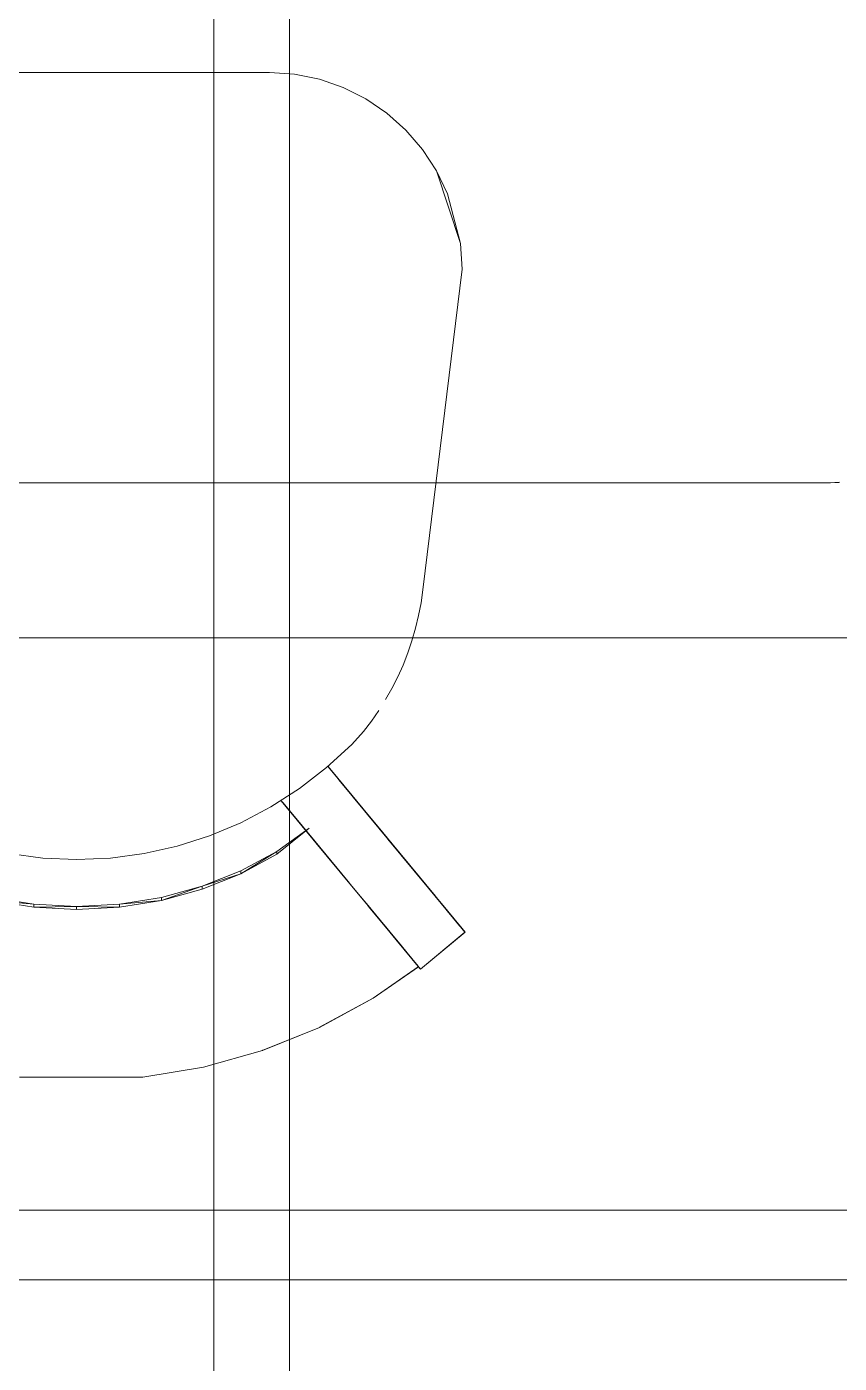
# Model space of a CAD drawing. Extents: x -566 to 72611, y -487 to 32334.
# Drawn here: x 150.42 to 166.25, y 16.02 to 42.04 of the extents above; entities that cross this region are included whole.
import ezdxf

# ---------------------------------------------------------------- set-up
doc = ezdxf.new("R2010")
doc.units = 0
doc.header["$LTSCALE"] = 0.5
doc.header["$MEASUREMENT"] = 0
doc.layers.add('ceilling', color=141, linetype='CONTINUOUS', lineweight=18)
doc.layers.add('floor', color=7, linetype='CONTINUOUS', lineweight=5, true_color=0xcfcfcf)
doc.layers.add('layout', color=7, linetype='CONTINUOUS', lineweight=5, true_color=0xcfcfcf)

msp = doc.modelspace()

# ---------------------------------------------------------------- hatches: boundary and pattern name
at = {"layer": 'floor'}
h = msp.add_hatch(dxfattribs=at)
h.set_pattern_fill('ANSI37', color=256, scale=100, angle=45)
h.set_pattern_definition([(90, (243.028, 267.632), (-12.5, 9e-16), []), (180, (243.028, 267.632), (-9e-16, -12.5), [])])
h.paths.add_polyline_path([(253.46925, 349.5), (154.11744, 349.5), (154.11744, 348.5), (101.14781, 348.5), (101.14781, 349.5), (0, 349.5), (0, 344.5), (36, 344.5, -0.33835703), (0, 308.66941), (0, 308.5), (0, 173.75), (253.46925, 173.75)])
h.paths.add_polyline_path([(36, 344.5), (0, 344.5), (0, 308.66941, 0.33835703)], flags=17)
h.paths.add_polyline_path([(253.46925, 173.75), (0, 173.75), (0, 173.74997), (0, 169.75), (253.46925, 169.75)])
h.paths.add_polyline_path([(253.46925, 169.75), (0, 169.75), (0, 149.21137), (36, 149.21137, -0.33835703), (0, 113.38078), (0, 113.21137), (0, 29.94998), (0, -5), (253.46925, -5)])
h.paths.add_polyline_path([(36, 149.21137), (0, 149.21137), (0, 113.38078, 0.33835703)], flags=17)
h.paths.add_polyline_path([(575.25, 169.75), (510, 169.75), (474.75, 169.75), (327.5, 169.75), (285.46925, 169.75), (285.46925, 165.75), (253.46925, 165.75), (253.46925, -5), (263.99725, -5), (263.99725, 95.99051), (287, 95.99051), (287, 97.5), (292, 97.5), (292, -5), (341.25, -5), (341.25, 13.02988), (341.25012, 15.02988), (346.24839, 15.02988, 0.36108524), (374.08728, 41.24999), (346.25012, 41.24999), (346.25012, 42.99999), (341.25, 42.99999), (341.25, 44.99999), (341.25, 97.5), (357.75, 97.5), (405.75, 97.5), (575.25, 97.5)])

# ---------------------------------------------------------------- linework, layer by layer
at = {"layer": 'ceilling'}
for p, q in [((154.06343, 169.75), (154.06343, -5)), ((0, 19), (341.25006, 19))]:
    msp.add_line(p, q, dxfattribs=at)
at = {"layer": 'layout'}
for points in [[(147.63249, 41.14765, 87.09528), (155.1446, 41.14765, 85.96846), (147.63249, 41.14765, 85.96846)], [(155.1446, 41.14765, 85.96846), (147.63249, 41.14765, 87.09528), (155.1446, 41.14765, 87.09528)], [(155.1446, 41.14765, 87.09528), (155.63487, 41.11482, 85.96846), (155.1446, 41.14765, 85.96846)], [(155.63487, 41.11482, 85.96846), (155.1446, 41.14765, 87.09528), (155.63487, 41.11482, 87.09528)], [(155.63487, 41.11482, 87.09528), (156.11674, 41.01716, 85.96846), (155.63487, 41.11482, 85.96846)], [(156.11674, 41.01716, 85.96846), (155.63487, 41.11482, 87.09528), (156.11674, 41.01716, 87.09528)], [(156.11674, 41.01716, 87.09528), (156.58198, 40.85603, 85.96846), (156.11674, 41.01716, 85.96846)], [(156.58198, 40.85603, 85.96846), (156.11674, 41.01716, 87.09528), (156.58198, 40.85603, 87.09528)], [(156.58198, 40.85603, 87.09528), (157.02263, 40.63435, 85.96846), (156.58198, 40.85603, 85.96846)], [(157.02263, 40.63435, 85.96846), (156.58198, 40.85603, 87.09528), (157.02263, 40.63435, 87.09528)], [(157.02263, 40.63435, 87.09528), (157.43116, 40.35591, 85.96846), (157.02263, 40.63435, 85.96846)], [(157.43116, 40.35591, 85.96846), (157.02263, 40.63435, 87.09528), (157.43116, 40.35591, 87.09528)], [(157.43116, 40.35591, 87.09528), (157.80055, 40.02546, 85.96846), (157.43116, 40.35591, 85.96846)], [(157.80055, 40.02546, 85.96846), (157.43116, 40.35591, 87.09528), (157.80055, 40.02546, 87.09528)], [(158.12449, 39.64875, 87.09528), (157.80055, 40.02546, 85.96846), (157.80055, 40.02546, 87.09528)], [(157.80055, 40.02546, 85.96846), (158.12449, 39.64875, 87.09528), (158.12449, 39.64875, 85.96846)], [(158.39744, 39.232, 87.09528), (158.12449, 39.64875, 85.96846), (158.12449, 39.64875, 87.09528)], [(158.12449, 39.64875, 85.96846), (158.39744, 39.232, 87.09528), (158.39744, 39.232, 85.96846)], [(158.61476, 38.78254, 87.09528), (158.39744, 39.232, 85.96846), (158.39744, 39.232, 87.09528)], [(158.39744, 39.232, 85.96846), (158.61476, 38.78254, 87.09528), (158.86854, 37.81648, 85.96846)], [(158.90068, 37.31648, 87.09528), (158.86854, 37.81648, 85.96846), (158.86854, 37.81648, 87.09528)], [(158.86854, 37.81648, 85.96846), (158.90068, 37.31648, 87.09528), (158.90068, 37.31648, 85.96846)], [(158.13545, 31.07234, 87.09528), (158.90068, 37.31648, 85.96846), (158.90068, 37.31648, 87.09528)], [(158.90068, 37.31648, 85.96846), (158.13545, 31.07234, 87.09528), (158.13545, 31.07234, 85.96846)], [(166.07356, 33.15736, 96.75867), (136.64827, 33.15556, 96.74628), (166.07356, 33.15556, 96.74628)], [(136.64827, 33.15556, 96.74628), (166.07356, 33.15736, 96.75867), (136.64839, 33.15736, 96.75867)], [(166.24507, 33.16859, 96.75867), (166.07356, 33.15556, 96.74628), (166.24531, 33.16682, 96.74628)], [(166.07356, 33.15556, 96.74628), (166.24507, 33.16859, 96.75867), (166.07356, 33.15736, 96.75867)], [(158.09892, 30.82197, 87.09528), (158.13545, 31.07234, 85.96846), (158.13545, 31.07234, 87.09528)], [(158.13545, 31.07234, 85.96846), (158.09892, 30.82197, 87.09528), (158.09892, 30.82197, 85.96846)], [(158.05095, 30.57368, 87.09528), (158.09892, 30.82197, 85.96846), (158.09892, 30.82197, 87.09528)], [(158.09892, 30.82197, 85.96846), (158.05095, 30.57368, 87.09528), (158.05095, 30.57368, 85.96846)], [(157.99165, 30.32795, 87.09528), (158.05095, 30.57368, 85.96846), (158.05095, 30.57368, 87.09528)], [(158.05095, 30.57368, 85.96846), (157.99165, 30.32795, 87.09528), (157.99165, 30.32795, 85.96846)], [(157.92112, 30.08528, 87.09528), (157.99165, 30.32795, 85.96846), (157.99165, 30.32795, 87.09528)], [(157.99165, 30.32795, 85.96846), (157.92112, 30.08528, 87.09528), (157.92112, 30.08528, 85.96846)], [(157.83955, 29.84626, 87.09528), (157.92112, 30.08528, 85.96846), (157.92112, 30.08528, 87.09528)], [(157.92112, 30.08528, 85.96846), (157.83955, 29.84626, 87.09528), (157.83955, 29.84626, 85.96846)], [(157.83955, 29.84626, 85.96846), (157.74708, 29.6114, 87.09528), (157.74708, 29.6114, 85.96846)], [(157.83955, 29.84626, 87.09528), (157.83955, 29.84626, 85.96846), (157.74708, 29.6114, 87.09528)], [(157.64396, 29.3813, 87.09528), (157.74708, 29.6114, 85.96846), (157.74708, 29.6114, 87.09528)], [(157.74708, 29.6114, 85.96846), (157.64396, 29.3813, 87.09528), (157.64396, 29.3813, 85.96846)], [(157.40663, 28.93696, 87.09528), (157.53041, 29.15632, 85.96846), (157.53041, 29.15632, 87.09528)], [(157.53041, 29.15632, 85.96846), (157.40663, 28.93696, 87.09528), (157.40663, 28.93696, 85.96846)], [(157.53041, 29.15632, 87.09528), (157.64396, 29.3813, 85.96846), (157.64396, 29.3813, 87.09528)], [(157.64396, 29.3813, 85.96846), (157.53041, 29.15632, 87.09528), (157.53041, 29.15632, 85.96846)], [(157.12959, 28.51716, 87.09528), (157.27293, 28.7237, 85.96846), (157.27293, 28.7237, 87.09528)], [(157.27293, 28.7237, 85.96846), (157.12959, 28.51716, 87.09528), (157.12959, 28.51716, 85.96846)], [(156.97694, 28.3177, 87.09528), (157.12959, 28.51716, 85.96846), (157.12959, 28.51716, 87.09528)], [(157.12959, 28.51716, 85.96846), (156.97694, 28.3177, 87.09528), (156.97694, 28.3177, 85.96846)], [(156.74727, 28.06562, 87.09528), (156.97694, 28.3177, 85.96846), (156.97694, 28.3177, 87.09528)], [(156.97694, 28.3177, 85.96846), (156.74727, 28.06562, 87.09528), (156.74727, 28.06562, 85.96846)], [(156.74727, 28.06562, 87.09528), (156.25792, 27.61396, 85.96846), (156.74727, 28.06562, 85.96846)], [(156.25792, 27.61396, 85.96846), (156.74727, 28.06562, 87.09528), (156.25792, 27.61396, 87.09528)], [(156.25792, 27.61396, 87.09528), (155.73213, 27.20722, 85.96846), (156.25792, 27.61396, 85.96846)], [(155.73213, 27.20722, 85.96846), (156.25792, 27.61396, 87.09528), (155.73213, 27.20722, 87.09528)], [(157.0355, 26.72956, 79.48946), (156.33369, 27.57795, 79.35973), (156.28834, 27.63276, 79.9219)], [(157.0355, 26.72956, 79.48946), (156.28834, 27.63276, 79.9219), (156.99122, 26.78315, 80.03862)], [(156.99696, 26.77619, 86.59626), (156.29716, 27.62214, 86.7505), (157.43159, 26.2508, 90.21237)], [(157.43159, 26.2508, 90.21237), (156.29716, 27.62214, 86.7505), (156.73729, 27.09004, 90.41239)], [(157.08448, 26.67036, 78.94115), (156.38383, 27.5174, 78.79844), (156.33369, 27.57795, 79.35973)], [(157.08448, 26.67036, 78.94115), (156.33369, 27.57795, 79.35973), (157.0355, 26.72956, 79.48946)], [(157.13813, 26.60554, 78.3938), (156.43873, 27.451, 78.23812), (156.38383, 27.5174, 78.79844)], [(157.13813, 26.60554, 78.3938), (156.38383, 27.5174, 78.79844), (157.08448, 26.67036, 78.94115)], [(157.19642, 26.53511, 77.84748), (156.49842, 27.37886, 77.67887), (156.43873, 27.451, 78.23812)], [(157.19642, 26.53511, 77.84748), (156.43873, 27.451, 78.23812), (157.13813, 26.60554, 78.3938)], [(157.25938, 26.45893, 77.30229), (156.56285, 27.30097, 77.12076), (156.49842, 27.37886, 77.67887)], [(157.25938, 26.45893, 77.30229), (156.49842, 27.37886, 77.67887), (157.19642, 26.53511, 77.84748)], [(155.73213, 27.20722, 87.09528), (155.17384, 26.84822, 85.96846), (155.73213, 27.20722, 85.96846)], [(155.17384, 26.84822, 85.96846), (155.73213, 27.20722, 87.09528), (155.17384, 26.84822, 87.09528)], [(157.32695, 26.37727, 76.75831), (156.63203, 27.21736, 76.5639), (156.56285, 27.30097, 77.12076)], [(157.32695, 26.37727, 76.75831), (156.56285, 27.30097, 77.12076), (157.25938, 26.45893, 77.30229)], [(157.39943, 26.28974, 76.21365), (156.7057, 27.12824, 76.01016), (156.63203, 27.21736, 76.5639)], [(157.39943, 26.28974, 76.21365), (156.63203, 27.21736, 76.5639), (157.32695, 26.37727, 76.75831)], [(157.47133, 26.20283, 75.68777), (156.77781, 27.04109, 75.48276), (156.7057, 27.12824, 76.01016)], [(157.47133, 26.20283, 75.68777), (156.7057, 27.12824, 76.01016), (157.39943, 26.28974, 76.21365)], [(157.43159, 26.2508, 90.21237), (156.73729, 27.09004, 90.41239), (157.88133, 25.70722, 93.31754)], [(157.88133, 25.70722, 93.31754), (156.73729, 27.09004, 90.41239), (157.18962, 26.54328, 93.53541)], [(155.17384, 26.84822, 87.09528), (154.58723, 26.53987, 85.96846), (155.17384, 26.84822, 85.96846)], [(154.58723, 26.53987, 85.96846), (155.17384, 26.84822, 87.09528), (154.58723, 26.53987, 87.09528)], [(155.37416, 26.97004, 86.05219), (156.07753, 26.11982, 85.94218), (156.09401, 26.09992, 86.16466)], [(155.37416, 26.97004, 86.05219), (156.09401, 26.09992, 86.16466), (155.39109, 26.94953, 86.28117)], [(155.42012, 26.9145, 79.9219), (156.123, 26.06489, 80.03862), (155.37953, 26.96357, 80.48487)], [(155.37953, 26.96357, 80.48487), (156.123, 26.06489, 80.03862), (156.08336, 26.11274, 80.58856)], [(155.39109, 26.94953, 86.28117), (156.09401, 26.09992, 86.16466), (156.11143, 26.07881, 86.38699)], [(155.39109, 26.94953, 86.28117), (156.11143, 26.07881, 86.38699), (155.40904, 26.92793, 86.50996)], [(155.40904, 26.92793, 86.50996), (156.11143, 26.07881, 86.38699), (156.1287, 26.05793, 86.59626)], [(155.40904, 26.92793, 86.50996), (156.1287, 26.05793, 86.59626), (155.42894, 26.90388, 86.7505)], [(155.46547, 26.85969, 79.35973), (156.16728, 26.0113, 79.48946), (155.42012, 26.9145, 79.9219)], [(155.42012, 26.9145, 79.9219), (156.16728, 26.0113, 79.48946), (156.123, 26.06489, 80.03862)], [(155.42894, 26.90388, 86.7505), (156.1287, 26.05793, 86.59626), (156.56337, 25.53254, 90.21237)], [(155.42894, 26.90388, 86.7505), (156.56337, 25.53254, 90.21237), (155.86906, 26.37178, 90.41239)], [(155.51558, 26.79914, 78.79844), (156.21626, 25.9521, 78.94115), (155.46547, 26.85969, 79.35973)], [(155.46547, 26.85969, 79.35973), (156.21626, 25.9521, 78.94115), (156.16728, 26.0113, 79.48946)], [(155.57051, 26.73274, 78.23812), (156.26991, 25.88728, 78.3938), (155.51558, 26.79914, 78.79844)], [(155.51558, 26.79914, 78.79844), (156.26991, 25.88728, 78.3938), (156.21626, 25.9521, 78.94115)], [(157.54271, 26.11653, 75.15971), (156.84889, 26.95515, 74.95692), (156.77781, 27.04109, 75.48276)], [(157.54271, 26.11653, 75.15971), (156.77781, 27.04109, 75.48276), (157.47133, 26.20283, 75.68777)], [(157.61329, 26.0312, 74.63141), (156.91917, 26.87019, 74.43087), (156.84889, 26.95515, 74.95692)], [(157.61329, 26.0312, 74.63141), (156.84889, 26.95515, 74.95692), (157.54271, 26.11653, 75.15971)], [(157.68312, 25.94673, 74.10289), (156.98869, 26.7862, 73.90459), (156.91917, 26.87019, 74.43087)], [(157.68312, 25.94673, 74.10289), (156.91917, 26.87019, 74.43087), (157.61329, 26.0312, 74.63141)], [(154.58723, 26.53987, 87.09528), (153.9767, 26.28437, 85.96846), (154.58723, 26.53987, 85.96846)], [(153.9767, 26.28437, 85.96846), (154.58723, 26.53987, 87.09528), (153.9767, 26.28437, 87.09528)], [(155.63017, 26.66059, 77.67887), (156.3282, 25.81684, 77.84749), (155.57051, 26.73274, 78.23812)], [(155.57051, 26.73274, 78.23812), (156.3282, 25.81684, 77.84749), (156.26991, 25.88728, 78.3938)], [(155.69462, 26.58271, 77.12077), (156.39116, 25.74067, 77.30229), (155.63017, 26.66059, 77.67887)], [(155.63017, 26.66059, 77.67887), (156.39116, 25.74067, 77.30229), (156.3282, 25.81684, 77.84749)], [(155.76381, 26.49909, 76.56389), (156.45872, 25.65901, 76.75831), (155.69462, 26.58271, 77.12077)], [(155.69462, 26.58271, 77.12077), (156.45872, 25.65901, 76.75831), (156.39116, 25.74067, 77.30229)], [(157.75212, 25.86335, 73.57413), (157.05742, 26.70307, 73.37808), (156.98869, 26.7862, 73.90459)], [(157.75212, 25.86335, 73.57413), (156.98869, 26.7862, 73.90459), (157.68312, 25.94673, 74.10289)], [(157.82039, 25.78083, 73.04517), (157.12538, 26.62092, 72.85136), (157.05742, 26.70307, 73.37808)], [(157.82039, 25.78083, 73.04517), (157.05742, 26.70307, 73.37808), (157.75212, 25.86335, 73.57413)], [(157.88783, 25.69929, 72.51598), (157.19255, 26.53974, 72.32441), (157.12538, 26.62092, 72.85136)], [(157.88783, 25.69929, 72.51598), (157.12538, 26.62092, 72.85136), (157.82039, 25.78083, 73.04517)], [(157.88133, 25.70722, 93.31754), (157.18962, 26.54328, 93.53541), (158.03529, 25.52107, 94.38058)], [(158.03529, 25.52107, 94.38058), (157.18962, 26.54328, 93.53541), (157.3437, 26.357, 94.59927)], [(157.95448, 25.61872, 71.98657), (157.25892, 26.45954, 71.79725), (157.19255, 26.53974, 72.32441)], [(157.95448, 25.61872, 71.98657), (157.19255, 26.53974, 72.32441), (157.88783, 25.69929, 72.51598)], [(153.9767, 26.28437, 87.09528), (153.34678, 26.08357, 85.96846), (153.9767, 26.28437, 85.96846)], [(153.34678, 26.08357, 85.96846), (153.9767, 26.28437, 87.09528), (153.34678, 26.08357, 87.09528)], [(155.28593, 25.92671, 89.94416), (155.9207, 26.43366, 89.08366), (155.28593, 25.9842, 89.0546)], [(155.83748, 26.40998, 76.01016), (156.5312, 25.57148, 76.21365), (155.76381, 26.49909, 76.56389)], [(155.76381, 26.49909, 76.56389), (156.5312, 25.57148, 76.21365), (156.45872, 25.65901, 76.75831)], [(155.90959, 26.32282, 75.48276), (156.6031, 25.48457, 75.68778), (155.83748, 26.40998, 76.01016)], [(155.83748, 26.40998, 76.01016), (156.6031, 25.48457, 75.68778), (156.5312, 25.57148, 76.21365)], [(156.47548, 25.63874, 94.59927), (155.86906, 26.37178, 90.41239), (156.32139, 25.82502, 93.53541)], [(155.98066, 26.23689, 74.95692), (156.67448, 25.39826, 75.15971), (155.90959, 26.32282, 75.48276)], [(155.90959, 26.32282, 75.48276), (156.67448, 25.39826, 75.15971), (156.6031, 25.48457, 75.68778)], [(158.02037, 25.53913, 71.45695), (157.32454, 26.3802, 71.26987), (157.25892, 26.45954, 71.79725)], [(158.02037, 25.53913, 71.45695), (157.25892, 26.45954, 71.79725), (157.95448, 25.61872, 71.98657)], [(158.08546, 25.4604, 70.92712), (157.38936, 26.30183, 70.74229), (157.32454, 26.3802, 71.26987)], [(158.08546, 25.4604, 70.92712), (157.32454, 26.3802, 71.26987), (158.02037, 25.53913, 71.45695)], [(158.03529, 25.52107, 94.38058), (157.3437, 26.357, 94.59927), (158.06425, 25.48603, 94.57896)], [(158.06425, 25.48603, 94.57896), (157.3437, 26.357, 94.59927), (158.09358, 25.45063, 94.77677)], [(158.09358, 25.45063, 94.77677), (157.3437, 26.357, 94.59927), (157.37303, 26.3216, 94.80006)], [(158.09358, 25.45063, 94.77677), (157.37303, 26.3216, 94.80006), (158.1233, 25.41462, 94.97446)], [(158.1233, 25.41462, 94.97446), (157.37303, 26.3216, 94.80006), (157.40281, 26.28559, 95.0011)], [(158.14976, 25.38264, 70.39708), (157.45338, 26.22444, 70.2145), (157.38936, 26.30183, 70.74229)], [(158.14976, 25.38264, 70.39708), (157.38936, 26.30183, 70.74229), (158.08546, 25.4604, 70.92712)], [(158.1233, 25.41462, 94.97446), (157.40281, 26.28559, 95.0011), (158.15348, 25.37824, 95.172)], [(158.15348, 25.37824, 95.172), (157.40281, 26.28559, 95.0011), (157.43303, 26.24909, 95.202)], [(153.34678, 26.08357, 87.09528), (152.70225, 25.93916, 85.96846), (153.34678, 26.08357, 85.96846)], [(152.70225, 25.93916, 85.96846), (153.34678, 26.08357, 87.09528), (152.70225, 25.93916, 87.09528)], [(156.05095, 26.15193, 74.43087), (156.74507, 25.31294, 74.63141), (155.98066, 26.23689, 74.95692)], [(155.98066, 26.23689, 74.95692), (156.74507, 25.31294, 74.63141), (156.67448, 25.39826, 75.15971)], [(156.12046, 26.06794, 73.90459), (156.81489, 25.22846, 74.10289), (156.05095, 26.15193, 74.43087)], [(156.05095, 26.15193, 74.43087), (156.81489, 25.22846, 74.10289), (156.74507, 25.31294, 74.63141)], [(158.15348, 25.37824, 95.172), (157.43303, 26.24909, 95.202), (158.18406, 25.34126, 95.36939)], [(158.18406, 25.34126, 95.36939), (157.43303, 26.24909, 95.202), (157.4637, 26.21199, 95.40276)], [(157.45338, 26.22444, 70.2145), (158.21321, 25.30598, 69.86742), (157.51671, 26.1479, 69.68597)], [(158.21321, 25.30598, 69.86742), (157.45338, 26.22444, 70.2145), (158.14976, 25.38264, 70.39708)], [(158.18406, 25.34126, 95.36939), (157.4637, 26.21199, 95.40276), (158.21507, 25.30378, 95.56666)], [(158.21507, 25.30378, 95.56666), (157.4637, 26.21199, 95.40276), (157.49479, 26.17439, 95.60338)], [(158.21507, 25.30378, 95.56666), (157.49479, 26.17439, 95.60338), (158.24653, 25.2657, 95.76376)], [(158.24653, 25.2657, 95.76376), (157.49479, 26.17439, 95.60338), (157.52632, 26.1363, 95.80385)], [(158.24653, 25.2657, 95.76376), (157.52632, 26.1363, 95.80385), (158.27839, 25.22724, 95.96072)], [(158.27839, 25.22724, 95.96072), (157.52632, 26.1363, 95.80385), (157.55824, 26.09773, 96.00417)], [(158.27839, 25.22724, 95.96072), (157.55824, 26.09773, 96.00417), (158.31065, 25.18818, 96.15755)], [(158.31065, 25.18818, 96.15755), (157.55824, 26.09773, 96.00417), (157.59062, 26.05854, 96.20435)], [(158.31065, 25.18818, 96.15755), (157.59062, 26.05854, 96.20435), (158.34337, 25.14863, 96.3542)], [(158.34337, 25.14863, 96.3542), (157.59062, 26.05854, 96.20435), (157.62342, 26.01887, 96.40437)], [(158.34337, 25.14863, 96.3542), (157.62342, 26.01887, 96.40437), (158.37648, 25.10859, 96.55071)], [(158.37648, 25.10859, 96.55071), (157.62342, 26.01887, 96.40437), (157.65669, 25.97871, 96.60423)], [(150.72923, 25.852, 87.09528), (150.07484, 25.93916, 85.96846), (150.72923, 25.852, 85.96846)], [(150.07484, 25.93916, 85.96846), (150.72923, 25.852, 87.09528), (150.07484, 25.93916, 87.09528)], [(151.38853, 25.82295, 87.09528), (150.72923, 25.852, 85.96846), (151.38853, 25.82295, 85.96846)], [(150.72923, 25.852, 85.96846), (151.38853, 25.82295, 87.09528), (150.72923, 25.852, 87.09528)], [(152.04786, 25.852, 87.09528), (151.38853, 25.82295, 85.96846), (152.04786, 25.852, 85.96846)], [(151.38853, 25.82295, 85.96846), (152.04786, 25.852, 87.09528), (151.38853, 25.82295, 87.09528)], [(152.70225, 25.93916, 87.09528), (152.04786, 25.852, 85.96846), (152.70225, 25.93916, 85.96846)], [(152.04786, 25.852, 85.96846), (152.70225, 25.93916, 87.09528), (152.04786, 25.852, 87.09528)], [(154.58668, 25.54841, 89.9197), (155.28593, 25.9842, 89.0546), (154.58668, 25.60591, 89.03014)], [(155.28593, 25.9842, 89.0546), (154.58668, 25.54841, 89.9197), (155.28593, 25.92671, 89.94416)], [(158.37648, 25.10859, 96.55071), (157.65669, 25.97871, 96.60423), (158.40983, 25.06831, 96.7459)], [(158.40983, 25.06831, 96.7459), (157.65669, 25.97871, 96.60423), (157.69035, 25.93806, 96.80395)], [(158.40983, 25.06831, 96.7459), (157.69035, 25.93806, 96.80395), (158.4503, 25.01948, 96.97529)], [(158.4503, 25.01948, 96.97529), (157.69035, 25.93806, 96.80395), (157.72462, 25.89656, 97.00458)], [(158.4503, 25.01948, 96.97529), (157.72462, 25.89656, 97.00458), (158.49241, 24.96858, 97.20279)], [(158.49241, 24.96858, 97.20279), (157.72462, 25.89656, 97.00458), (157.76683, 25.84565, 97.2439)], [(158.49241, 24.96858, 97.20279), (157.76683, 25.84565, 97.2439), (158.53636, 24.91535, 97.42953)], [(158.53636, 24.91535, 97.42953), (157.76683, 25.84565, 97.2439), (157.81117, 25.79194, 97.48353)], [(158.53636, 24.91535, 97.42953), (157.81117, 25.79194, 97.48353), (158.5822, 24.85993, 97.65546)], [(158.5822, 24.85993, 97.65546), (157.81117, 25.79194, 97.48353), (157.85749, 25.73603, 97.72235)], [(153.83455, 25.305, 89.01069), (154.58668, 25.54841, 89.9197), (154.58668, 25.60591, 89.03014)], [(154.58668, 25.54841, 89.9197), (153.83455, 25.305, 89.01069), (153.83455, 25.24751, 89.90024)], [(158.5822, 24.85993, 97.65546), (157.85749, 25.73603, 97.72235), (158.62983, 24.80244, 97.88056)], [(158.62983, 24.80244, 97.88056), (157.85749, 25.73603, 97.72235), (157.89994, 25.68464, 97.86869)], [(158.62983, 24.80244, 97.88056), (157.89994, 25.68464, 97.86869), (157.9441, 25.6313, 98.01392)], [(158.62983, 24.80244, 97.88056), (157.9441, 25.6313, 98.01392), (158.67933, 24.7425, 98.1048)], [(158.67933, 24.7425, 98.1048), (157.9441, 25.6313, 98.01392), (157.98997, 25.57588, 98.158)], [(158.67933, 24.7425, 98.1048), (157.98997, 25.57588, 98.158), (158.73066, 24.68049, 98.32816)], [(158.73066, 24.68049, 98.32816), (157.98997, 25.57588, 98.158), (158.03749, 25.51838, 98.3009)], [(158.73066, 24.68049, 98.32816), (158.03749, 25.51838, 98.3009), (158.08671, 25.45893, 98.44256)], [(153.04194, 25.029, 89.88611), (153.83455, 25.305, 89.01069), (153.04194, 25.0865, 88.99655)], [(153.83455, 25.305, 89.01069), (153.04194, 25.029, 89.88611), (153.83455, 25.24751, 89.90024)], [(158.73066, 24.68049, 98.32816), (158.08671, 25.45893, 98.44256), (158.78383, 24.61628, 98.55057)], [(158.78383, 24.61628, 98.55057), (158.08671, 25.45893, 98.44256), (158.13755, 25.39741, 98.58295)], [(158.78383, 24.61628, 98.55057), (158.13755, 25.39741, 98.58295), (158.83879, 24.54988, 98.77202)], [(158.83879, 24.54988, 98.77202), (158.13755, 25.39741, 98.58295), (158.19004, 25.33406, 98.72202)], [(158.83879, 24.54988, 98.77202), (158.19004, 25.33406, 98.72202), (158.24415, 25.26863, 98.85974)], [(158.83879, 24.54988, 98.77202), (158.24415, 25.26863, 98.85974), (158.89555, 24.48115, 98.99249)], [(158.89555, 24.48115, 98.99249), (158.24415, 25.26863, 98.85974), (158.29988, 25.20124, 98.99605)], [(149.73454, 25.029, 89.88611), (150.55449, 24.95393, 88.98798), (149.73454, 25.0865, 88.99655)], [(150.55449, 24.95393, 88.98798), (149.73454, 25.029, 89.88611), (150.55449, 24.89643, 89.87753)], [(152.222, 24.95393, 88.98798), (153.04194, 25.029, 89.88611), (153.04194, 25.0865, 88.99655)], [(153.04194, 25.029, 89.88611), (152.222, 24.95393, 88.98798), (152.222, 24.89643, 89.87753)], [(156.81489, 25.22846, 74.10289), (157.66813, 24.19709, 97.42953), (157.71394, 24.14167, 97.65546)], [(156.81489, 25.22846, 74.10289), (157.71394, 24.14167, 97.65546), (156.98927, 25.01777, 97.72235)], [(156.98927, 25.01777, 97.72235), (157.71394, 24.14167, 97.65546), (157.76161, 24.08418, 97.88056)], [(156.98927, 25.01777, 97.72235), (157.76161, 24.08418, 97.88056), (157.03172, 24.96638, 97.86869)], [(158.89555, 24.48115, 98.99249), (158.29988, 25.20124, 98.99605), (158.95411, 24.41035, 99.21192)], [(158.95411, 24.41035, 99.21192), (158.29988, 25.20124, 98.99605), (158.35719, 25.13203, 99.13093)], [(158.95411, 24.41035, 99.21192), (158.35719, 25.13203, 99.13093), (158.41606, 25.06086, 99.26433)], [(158.95411, 24.41035, 99.21192), (158.41606, 25.06086, 99.26433), (158.95332, 24.41133, 99.25202)], [(158.95332, 24.41133, 99.25202), (158.41606, 25.06086, 99.26433), (158.94963, 24.41584, 99.29176)], [(158.94963, 24.41584, 99.29176), (158.41606, 25.06086, 99.26433), (158.47648, 24.98774, 99.39622)], [(158.94963, 24.41584, 99.29176), (158.47648, 24.98774, 99.39622), (158.94304, 24.42378, 99.3307)], [(158.94304, 24.42378, 99.3307), (158.47648, 24.98774, 99.39622), (158.93364, 24.43513, 99.36834)], [(158.93364, 24.43513, 99.36834), (158.47648, 24.98774, 99.39622), (158.92155, 24.44978, 99.4043)], [(158.92155, 24.44978, 99.4043), (158.47648, 24.98774, 99.39622), (158.49382, 24.96687, 99.42976)], [(150.55449, 24.89643, 89.87753), (151.38826, 24.90949, 88.98511), (150.55449, 24.95393, 88.98798)], [(151.38826, 24.90949, 88.98511), (150.55449, 24.89643, 89.87753), (151.38826, 24.85188, 89.87466)], [(152.222, 24.95393, 88.98798), (152.222, 24.89643, 89.87753), (151.38826, 24.90949, 88.98511)], [(152.222, 24.89643, 89.87753), (151.38826, 24.90949, 88.98511), (151.38826, 24.85188, 89.87466)], [(157.03172, 24.96638, 97.86869), (157.76161, 24.08418, 97.88056), (157.07588, 24.91303, 98.01392)], [(157.07588, 24.91303, 98.01392), (157.76161, 24.08418, 97.88056), (157.81111, 24.02424, 98.1048)], [(157.07588, 24.91303, 98.01392), (157.81111, 24.02424, 98.1048), (157.12175, 24.85761, 98.158)], [(157.12175, 24.85761, 98.158), (157.81111, 24.02424, 98.1048), (157.86244, 23.96223, 98.32816)], [(157.12175, 24.85761, 98.158), (157.86244, 23.96223, 98.32816), (157.16926, 24.80012, 98.3009)], [(157.16926, 24.80012, 98.3009), (157.86244, 23.96223, 98.32816), (157.21849, 24.74067, 98.44256)], [(157.21849, 24.74067, 98.44256), (157.86244, 23.96223, 98.32816), (157.9156, 23.89802, 98.55057)], [(157.21849, 24.74067, 98.44256), (157.9156, 23.89802, 98.55057), (157.26933, 24.67915, 98.58294)], [(158.92155, 24.44978, 99.4043), (158.49382, 24.96687, 99.42976), (158.9069, 24.46748, 99.43811)], [(158.9069, 24.46748, 99.43811), (158.49382, 24.96687, 99.42976), (158.51326, 24.94331, 99.46066)], [(158.9069, 24.46748, 99.43811), (158.51326, 24.94331, 99.46066), (158.8899, 24.48799, 99.46941)], [(158.8899, 24.48799, 99.46941), (158.51326, 24.94331, 99.46066), (158.53465, 24.91743, 99.48866)], [(158.8899, 24.48799, 99.46941), (158.53465, 24.91743, 99.48866), (158.87071, 24.51118, 99.49783)], [(158.87071, 24.51118, 99.49783), (158.53465, 24.91743, 99.48866), (158.55778, 24.88948, 99.51347)], [(158.87071, 24.51118, 99.49783), (158.55778, 24.88948, 99.51347), (158.84953, 24.53681, 99.52304)], [(158.84953, 24.53681, 99.52304), (158.55778, 24.88948, 99.51347), (158.58244, 24.85969, 99.53487)], [(158.84953, 24.53681, 99.52304), (158.58244, 24.85969, 99.53487), (158.82664, 24.56452, 99.54474)], [(158.82664, 24.56452, 99.54474), (158.58244, 24.85969, 99.53487), (158.60835, 24.82832, 99.55265)], [(158.82664, 24.56452, 99.54474), (158.60835, 24.82832, 99.55265), (158.81218, 24.58198, 99.55542)], [(158.81218, 24.58198, 99.55542), (158.60835, 24.82832, 99.55265), (158.63533, 24.79573, 99.56665)], [(158.81218, 24.58198, 99.55542), (158.63533, 24.79573, 99.56665), (158.77681, 24.6247, 99.57667)], [(158.77681, 24.6247, 99.57667), (158.63533, 24.79573, 99.56665), (158.6631, 24.76216, 99.57674)], [(158.77681, 24.6247, 99.57667), (158.6631, 24.76216, 99.57674), (158.74852, 24.65888, 99.58279)], [(158.74852, 24.65888, 99.58279), (158.6631, 24.76216, 99.57674), (158.69139, 24.72798, 99.58282)], [(158.74852, 24.65888, 99.58279), (158.69139, 24.72798, 99.58282), (158.71995, 24.69343, 99.58485)], [(157.26933, 24.67915, 98.58294), (157.9156, 23.89802, 98.55057), (157.97056, 23.83161, 98.77202)], [(157.26933, 24.67915, 98.58294), (157.97056, 23.83161, 98.77202), (157.32182, 24.61579, 98.72202)], [(157.32182, 24.61579, 98.72202), (157.97056, 23.83161, 98.77202), (157.37593, 24.55036, 98.85974)], [(157.37593, 24.55036, 98.85974), (157.97056, 23.83161, 98.77202), (158.02733, 23.76289, 98.99249)], [(157.37593, 24.55036, 98.85974), (158.02733, 23.76289, 98.99249), (157.43165, 24.48298, 98.99605)], [(157.43165, 24.48298, 98.99605), (158.02733, 23.76289, 98.99249), (158.08589, 23.69209, 99.21192)], [(157.43165, 24.48298, 98.99605), (158.08589, 23.69209, 99.21192), (157.48893, 24.41377, 99.13093)], [(158.77681, 24.6247, 99.57667), (158.80232, 24.59394, 99.56268), (158.81218, 24.58198, 99.55542)], [(157.48893, 24.41377, 99.13093), (158.08589, 23.69209, 99.21192), (157.54783, 24.3426, 99.26433)], [(157.54783, 24.3426, 99.26433), (158.08589, 23.69209, 99.21192), (158.08509, 23.69306, 99.25202)], [(157.54783, 24.3426, 99.26433), (158.08509, 23.69306, 99.25202), (158.08137, 23.69758, 99.29176)], [(157.54783, 24.3426, 99.26433), (158.08137, 23.69758, 99.29176), (157.60826, 24.26948, 99.39621)], [(157.60826, 24.26948, 99.39621), (158.08137, 23.69758, 99.29176), (158.07481, 23.70552, 99.3307)], [(157.60826, 24.26948, 99.39621), (158.07481, 23.70552, 99.3307), (158.06541, 23.71687, 99.36834)], [(157.60826, 24.26948, 99.39621), (158.06541, 23.71687, 99.36834), (158.05333, 23.73152, 99.4043)], [(157.60826, 24.26948, 99.39621), (158.05333, 23.73152, 99.4043), (157.62559, 24.24861, 99.42975)], [(157.62559, 24.24861, 99.42975), (158.05333, 23.73152, 99.4043), (158.03868, 23.74922, 99.43811)], [(157.62559, 24.24861, 99.42975), (158.03868, 23.74922, 99.43811), (157.64503, 24.22505, 99.46066)], [(157.64503, 24.22505, 99.46066), (158.03868, 23.74922, 99.43811), (158.02168, 23.76972, 99.46941)], [(157.64503, 24.22505, 99.46066), (158.02168, 23.76972, 99.46941), (157.66642, 24.19917, 99.48866)], [(157.66642, 24.19917, 99.48866), (158.02168, 23.76972, 99.46941), (158.00248, 23.79292, 99.49783)], [(157.66642, 24.19917, 99.48866), (158.00248, 23.79292, 99.49783), (157.68956, 24.17121, 99.51347)], [(158.08509, 23.69306, 99.25202), (158.95411, 24.41035, 99.21192), (158.95332, 24.41133, 99.25202)], [(158.95411, 24.41035, 99.21192), (158.08509, 23.69306, 99.25202), (158.08589, 23.69209, 99.21192)], [(157.68956, 24.17121, 99.51347), (158.00248, 23.79292, 99.49783), (157.9813, 23.81855, 99.52304)], [(157.68956, 24.17121, 99.51347), (157.9813, 23.81855, 99.52304), (157.71418, 24.14143, 99.53487)], [(157.71418, 24.14143, 99.53487), (157.9813, 23.81855, 99.52304), (157.95842, 23.84626, 99.54474)], [(157.71418, 24.14143, 99.53487), (157.95842, 23.84626, 99.54474), (157.74012, 24.11006, 99.55265)], [(157.74012, 24.11006, 99.55265), (157.95842, 23.84626, 99.54474), (157.94395, 23.86372, 99.55542)], [(157.74012, 24.11006, 99.55265), (157.94395, 23.86372, 99.55542), (157.7671, 24.07746, 99.56664)], [(157.7671, 24.07746, 99.56664), (157.94395, 23.86372, 99.55542), (157.90858, 23.90644, 99.57667)], [(157.7671, 24.07746, 99.56664), (157.90858, 23.90644, 99.57667), (157.79487, 24.04389, 99.57674)], [(157.82316, 24.00971, 99.58282), (157.88029, 23.94062, 99.58279), (157.79487, 24.04389, 99.57674)], [(157.88029, 23.94062, 99.58279), (157.90858, 23.90644, 99.57667), (157.79487, 24.04389, 99.57674)], [(157.82316, 24.00971, 99.58282), (157.88029, 23.94062, 99.58279), (157.85173, 23.97517, 99.58485)], [(158.04444, 23.73887, 99.23935), (157.16682, 23.12507, 99.11862), (158.04749, 23.73851, 99.19925)], [(156.11992, 22.55989, 99.0241), (157.16682, 23.12507, 99.11862), (156.11924, 22.55732, 99.06432)], [(155.01176, 22.10823, 99.0199), (156.11689, 22.55818, 99.10447), (155.0099, 22.10932, 99.06006)], [(156.11689, 22.55818, 99.10447), (155.01176, 22.10823, 99.0199), (156.11924, 22.55732, 99.06432)], [(155.01231, 22.11079, 98.97967), (156.11924, 22.55732, 99.06432), (155.01176, 22.10823, 99.0199)], [(155.0099, 22.10932, 99.06006), (153.85865, 21.78352, 98.9859), (155.01176, 22.10823, 99.0199)], [(152.67518, 21.58979, 98.92255), (153.85865, 21.78352, 98.9859), (152.67485, 21.58735, 98.96279)], [(152.67408, 21.58857, 99.00298), (150.27638, 21.58894, 98.95024), (152.67485, 21.58735, 98.96279)]]:
    msp.add_3dface(points, dxfattribs=at)

doc.saveas('drawing.dxf')
